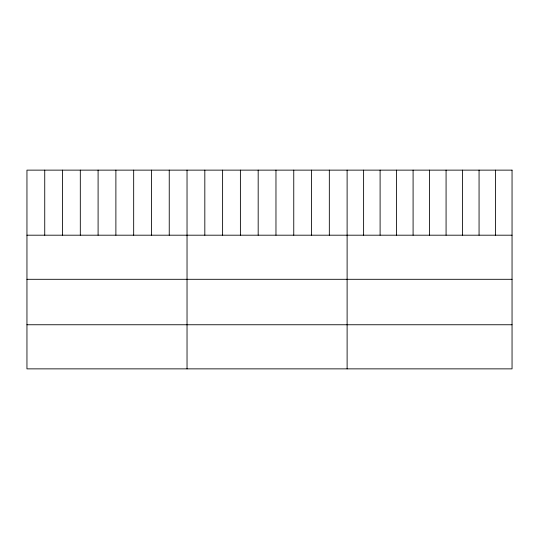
<?xml version="1.0" encoding="UTF-8"?>
<svg xmlns="http://www.w3.org/2000/svg" width="539" height="539" viewBox="0 0 539 539"><rect width="100%" height="100%" fill="white"/><g stroke="black" fill="none" stroke-linecap="round" stroke-linejoin="round"><path stroke-width="0.81" d="M26.95 235.193L512.05 235.193M26.95 279.303L512.05 279.303M26.95 324.754L512.05 324.754M495.557 170.135L495.557 235.193M479.063 170.135L479.063 235.193M462.57 170.135L462.57 235.193M446.076 170.135L446.076 235.193M429.583 170.135L429.583 235.193M413.09 170.135L413.09 235.193M396.596 170.135L396.596 235.193M380.103 170.135L380.103 235.193M363.609 170.135L363.609 235.193M347.116 170.135L347.116 368.865M329.329 170.135L329.329 235.193M311.542 170.135L311.542 235.193M293.755 170.135L293.755 235.193M275.968 170.135L275.968 235.193M258.181 170.135L258.181 235.193M240.394 170.135L240.394 235.193M222.607 170.135L222.607 235.193M204.82 170.135L204.82 235.193M187.033 170.135L187.033 368.865M169.246 170.135L169.246 235.193M151.459 170.135L151.459 235.193M133.672 170.135L133.672 235.193M115.885 170.135L115.885 235.193M98.098 170.135L98.098 235.193M80.311 170.135L80.311 235.193M62.524 170.135L62.524 235.193M44.737 170.135L44.737 235.193M512.05 170.135L26.95 170.135L26.95 368.865L512.05 368.865L512.05 170.135"/></g></svg>
